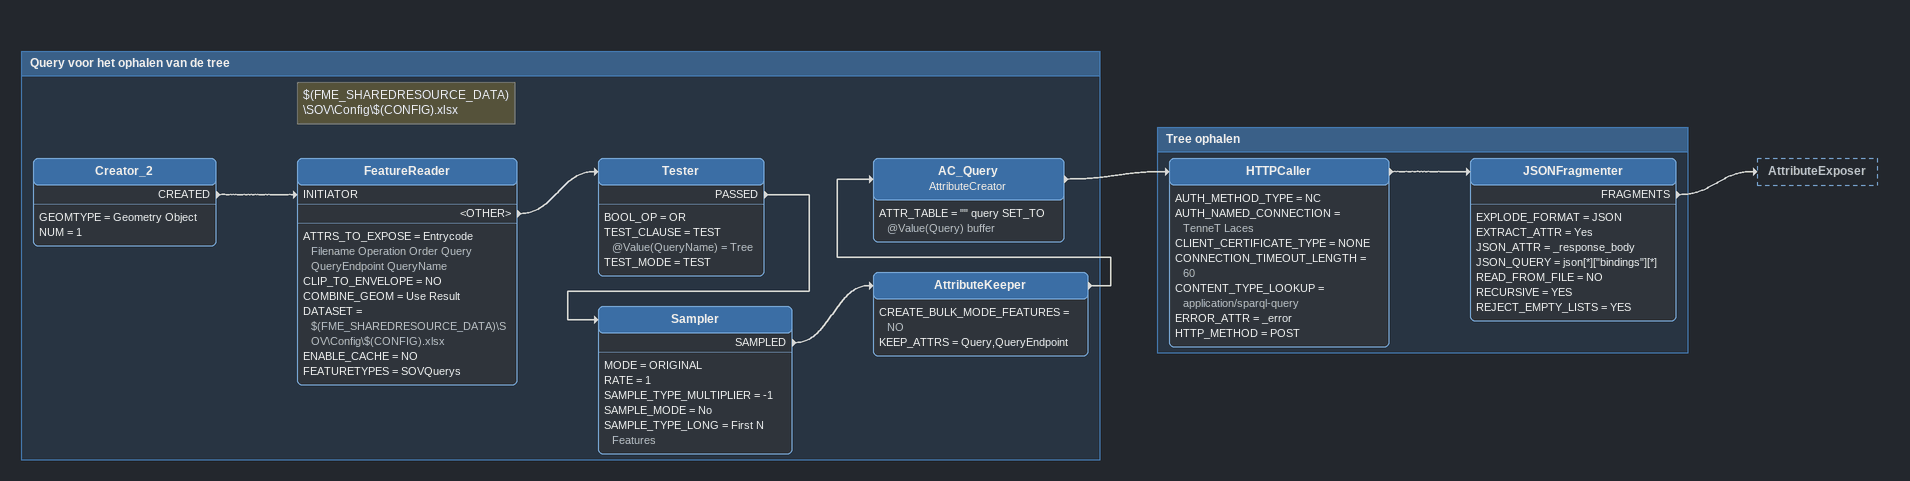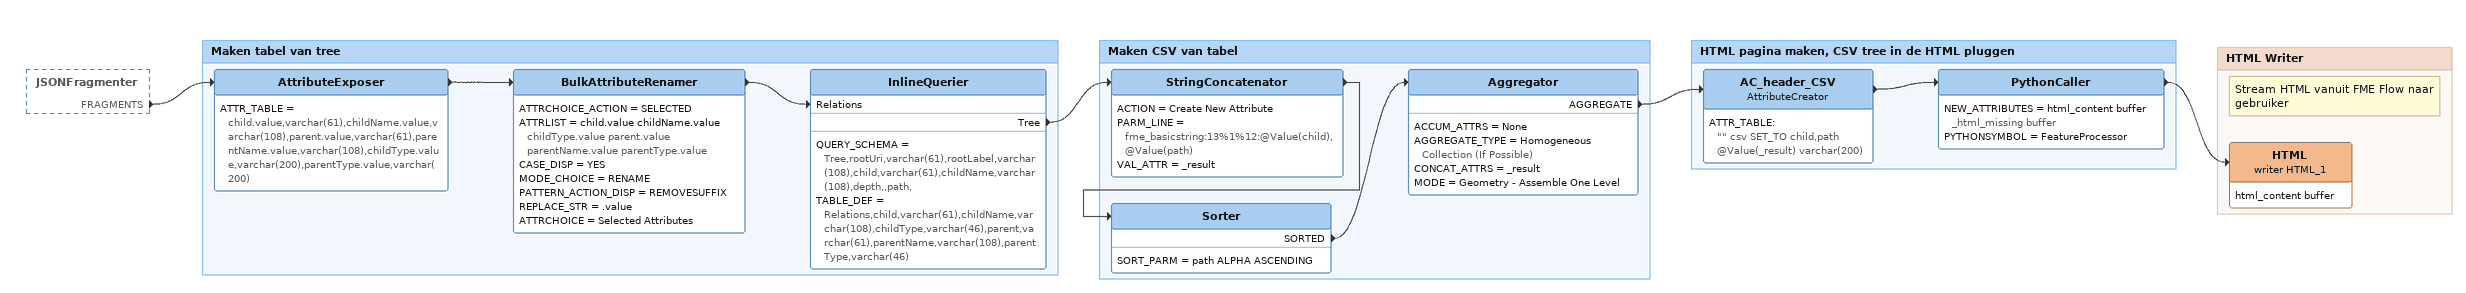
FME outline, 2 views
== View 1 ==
Bookmark: Query voor het ophalen van de tree
Creator_2
    GEOMTYPE = Geometry Object
    NUM = 1
    CREATED -> FeatureReader [INITIATOR]
Note: $(FME_SHAREDRESOURCE_DATA)\SOV\Config\$(CONFIG).xlsx
FeatureReader
    ATTRS_TO_EXPOSE = Entrycode Filename Operation Order Query QueryEndpoint QueryName
    CLIP_TO_ENVELOPE = NO
    COMBINE_GEOM = Use Result
    DATASET = $(FME_SHAREDRESOURCE_DATA)\SOV\Config\$(CONFIG).xlsx
    ENABLE_CACHE = NO
    FEATURETYPES = SOVQuerys
    <OTHER> -> Tester
Tester
    BOOL_OP = OR
    TEST_CLAUSE = TEST @Value(QueryName) = Tree
    TEST_MODE = TEST
    PASSED -> Sampler
Sampler
    MODE = ORIGINAL
    RATE = 1
    SAMPLE_TYPE_MULTIPLIER = -1
    SAMPLE_MODE = No
    SAMPLE_TYPE_LONG = First N Features
    SAMPLED -> AttributeKeeper
AttributeKeeper
    CREATE_BULK_MODE_FEATURES = NO
    KEEP_ATTRS = Query,QueryEndpoint
    -> AC_Query
AC_Query: AttributeCreator
    ATTR_TABLE = "" query SET_TO @Value(Query) buffer
    -> HTTPCaller

Bookmark: Tree ophalen
HTTPCaller
    AUTH_METHOD_TYPE = NC
    AUTH_NAMED_CONNECTION = TenneT Laces
    CLIENT_CERTIFICATE_TYPE = NONE
    CONNECTION_TIMEOUT_LENGTH = 60
    CONTENT_TYPE_LOOKUP = application/sparql-query
    ERROR_ATTR = _error
    HTTP_METHOD = POST
    -> JSONFragmenter
JSONFragmenter
    EXPLODE_FORMAT = JSON
    EXTRACT_ATTR = Yes
    JSON_ATTR = _response_body
    JSON_QUERY = json[*]["bindings"][*]
    READ_FROM_FILE = NO
    RECURSIVE = YES
    REJECT_EMPTY_LISTS = YES
    FRAGMENTS -> AttributeExposer

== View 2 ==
JSONFragmenter [outside]
    FRAGMENTS -> AttributeExposer

Bookmark: Maken tabel van tree
AttributeExposer
    ATTR_TABLE = child.value,varchar(61),childName.value,varchar(108),parent.value,varchar(61),parentName.value,varchar(108),childType.value,varchar(200),parentType.value,varchar(200)
    -> BulkAttributeRenamer
BulkAttributeRenamer
    ATTRCHOICE_ACTION = SELECTED
    ATTRLIST = child.value childName.value childType.value parent.value parentName.value parentType.value
    CASE_DISP = YES
    MODE_CHOICE = RENAME
    PATTERN_ACTION_DISP = REMOVESUFFIX
    REPLACE_STR = .value
    ATTRCHOICE = Selected Attributes
    -> InlineQuerier [Relations]
InlineQuerier
    QUERY_SCHEMA = Tree,rootUri,varchar(61),rootLabel,varchar(108),child,varchar(61),childName,varchar(108),depth,,path,
    TABLE_DEF = Relations,child,varchar(61),childName,varchar(108),childType,varchar(46),parent,varchar(61),parentName,varchar(108),parentType,varchar(46)
    Tree -> StringConcatenator

Bookmark: Maken CSV van tabel
StringConcatenator
    ACTION = Create New Attribute
    PARM_LINE = fme_basicstring:13%1%12:@Value(child),@Value(path)
    VAL_ATTR = _result
    -> Sorter
Sorter
    SORT_PARM = path ALPHA ASCENDING
    SORTED -> Aggregator
Aggregator
    ACCUM_ATTRS = None
    AGGREGATE_TYPE = Homogeneous Collection (If Possible)
    CONCAT_ATTRS = _result
    MODE = Geometry - Assemble One Level
    AGGREGATE -> AC_header_CSV

Bookmark: HTML pagina maken, CSV tree in de HTML pluggen
AC_header_CSV: AttributeCreator
    ATTR_TABLE:
      "" csv SET_TO child,path
      @Value(_result) varchar(200)
    -> PythonCaller
PythonCaller
    NEW_ATTRIBUTES = html_content buffer _html_missing buffer
    PYTHONSYMBOL = FeatureProcessor
    -> HTML (writer HTML_1)

Bookmark: HTML Writer
Note: Stream HTML vanuit FME Flow naar gebruiker
HTML (writer HTML_1)
    attributes: html_content buffer
